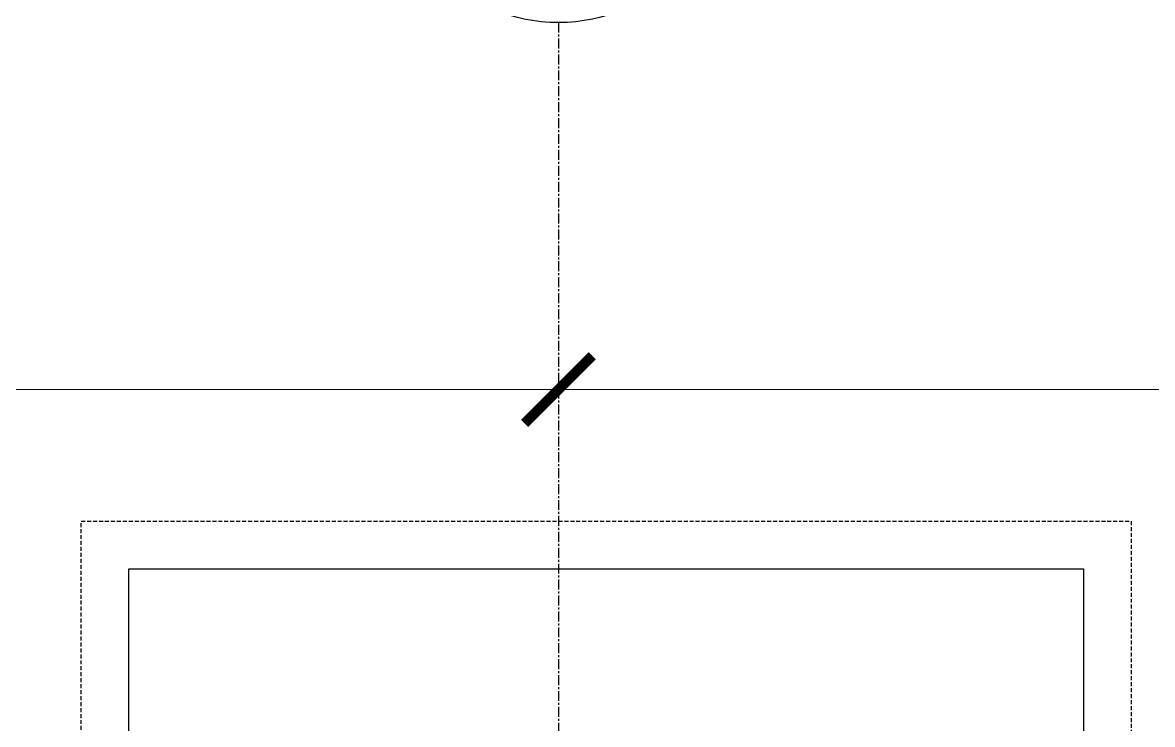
# Model space of a CAD drawing. Header units: inches. Extents: x 99023 to 109265, y 17199 to 18675.
# Drawn here: x 103282.2 to 103353.2, y 18430.2 to 18474.3 of the extents above; entities that cross this region are included whole.
import ezdxf

# ---------------------------------------------------------------- set-up
doc = ezdxf.new("R2010")
doc.units = ezdxf.units.IN
doc.linetypes.add('CENTER', pattern=[2, 1.25, -0.25, 0.25, -0.25])
doc.linetypes.add('HIDDEN', pattern=[0.375, 0.25, -0.125])
doc.layers.get('0').update_dxf_attribs({"color": 255})
doc.layers.add('DIM', color=250, linetype='Continuous', lineweight=15)
for name, color, linetype in [('FOOT', 4, 'Continuous'), ('FRN', 8, 'Continuous'), ('HATCH', 8, 'Continuous'), ('PLAN', 1, 'Continuous')]:
    doc.layers.add(name, color=color, linetype=linetype)
doc.styles.add('ROMANS', font='romans.shx', dxfattribs={"width": 0.75})
doc.dimstyles.new('JCK', dxfattribs={"dimscale": 4.25, "dimtxt": 3.25, "dimasz": 1.5, "dimexe": 1, "dimexo": 1, "dimgap": 0.5, "dimtad": 1, "dimdec": 1, "dimzin": 0, "dimdsep": 46, "dimlunit": 4, "dimtxsty": 'ROMANS', "dimblk": 'ARCHTICK', "dimcen": 0.09, "dimdle": 1, "dimclrd": 5, "dimclre": 5, "dimclrt": 6, "dimadec": 0, "dimazin": 0, "dimtfac": 1, "dimtdec": 1, "dimtix": 1, "dimtmove": 2, "dimatfit": 0, "dimfxl": 1, "dimfrac": 1, "dimtolj": 1, "dimtzin": 0, "dimlwd": -1, "dimlwe": -1, "dimarcsym": 0})

# ---------------------------------------------------------------- blocks, each defined once
blk = doc.blocks.new('_ArchTick')
at = {"color": 0, "linetype": 'ByBlock', "const_width": 0.15}
blk.add_lwpolyline([(-0.5, -0.5), (0.5, 0.5)], dxfattribs=at)
blk = doc.blocks.new('*D87')
at = {"layer": 'Defpoints', "color": 0, "linetype": 'ByBlock', "lineweight": -2, "transparency": 16777216}
for p in [(103315.844, 18451.201), (103315.844, 18451.201), (103210.844, 18449.382)]:
    blk.add_point(p, dxfattribs=at)
at = {"layer": 'DIM', "color": 5, "linetype": 'ByBlock', "transparency": 16777216}
for p, q in [((103210.844, 18451.507), (103210.844, 18453.326)), ((103208.719, 18451.201), (103317.969, 18451.201))]:
    blk.add_line(p, q, dxfattribs=at)
at = {"layer": 'DIM', "color": 5, "linetype": 'ByBlock', "transparency": 16777216, "xscale": 4.25, "yscale": 4.25, "zscale": 4.25, "rotation": 180}
blk.add_blockref('_ArchTick', (103210.844, 18451.201), dxfattribs=at)
at = {"layer": 'DIM', "color": 5, "linetype": 'ByBlock', "transparency": 16777216, "xscale": 4.25, "yscale": 4.25, "zscale": 4.25}
blk.add_blockref('_ArchTick', (103315.844, 18451.201), dxfattribs=at)
at = {"layer": 'DIM', "color": 6, "linetype": 'ByBlock', "transparency": 16777216, "insert": (103263.344, 18459.018), "char_height": 9.5625, "attachment_point": 5, "style": 'ROMANS'}
blk.add_mtext('\\A1;8\'-9"', dxfattribs=at)
blk = doc.blocks.new('*D88')
at = {"layer": 'Defpoints', "color": 0, "linetype": 'ByBlock', "lineweight": -2, "transparency": 16777216}
for p in [(103315.844, 18451.201), (103399.844, 18451.201), (103399.844, 18451.201)]:
    blk.add_point(p, dxfattribs=at)
at = {"layer": 'DIM', "color": 5, "linetype": 'ByBlock', "transparency": 16777216}
blk.add_line((103313.719, 18451.201), (103401.969, 18451.201), dxfattribs=at)
at = {"layer": 'DIM', "color": 5, "linetype": 'ByBlock', "transparency": 16777216, "xscale": 4.25, "yscale": 4.25, "zscale": 4.25, "rotation": 180}
blk.add_blockref('_ArchTick', (103315.844, 18451.201), dxfattribs=at)
at = {"layer": 'DIM', "color": 5, "linetype": 'ByBlock', "transparency": 16777216, "xscale": 4.25, "yscale": 4.25, "zscale": 4.25}
blk.add_blockref('_ArchTick', (103399.844, 18451.201), dxfattribs=at)
at = {"layer": 'DIM', "color": 6, "linetype": 'ByBlock', "transparency": 16777216, "insert": (103357.844, 18459.018), "char_height": 9.5625, "attachment_point": 5, "style": 'ROMANS'}
blk.add_mtext("\\A1;7'", dxfattribs=at)
blk = doc.blocks.new('RTHTRHTRJ')
at = {"layer": 'FOOT', "ltscale": 2}
blk.add_lwpolyline([(103288.844, 18439.939), (103348.844, 18439.939), (103348.844, 18379.939), (103288.844, 18379.939)], close=True, dxfattribs=at)
at = {"layer": 'FRN', "color": 8}
blk.add_circle((103315.844, 18484.902), 10.641, dxfattribs=at)
at = {"layer": 'HATCH', "linetype": 'HIDDEN'}
blk.add_lwpolyline([(103285.844, 18442.939), (103351.844, 18442.939), (103351.844, 18376.939), (103285.844, 18376.939)], close=True, dxfattribs=at)
at = {"layer": 'PLAN', "color": 8, "linetype": 'CENTER', "ltscale": 0.5}
blk.add_line((103315.844, 18474.261), (103315.844, 17734.899), dxfattribs=at)
at = {"layer": 'DIM', "linetype": 'ByBlock'}
for base, p1, p2, picture, middle in [((103315.844, 18451.201), (103210.844, 18449.382), (103315.844, 18451.201), '*D87', (103263.344, 18459.018)), ((103399.844, 18451.201), (103315.844, 18451.201), (103399.844, 18451.201), '*D88', (103357.844, 18459.018))]:
    dim = blk.add_linear_dim(base=base, p1=p1, p2=p2, dimstyle='JCK', override={"dimtxt": 2.25, "dimasz": 1, "dimexe": 0.5, "dimexo": 0.5, "dimdle": 0.5}, dxfattribs=at)
    dim.commit()
    dim.dimension.update_dxf_attribs({"geometry": picture, "text_midpoint": middle})

msp = doc.modelspace()

# ---------------------------------------------------------------- block references
at = {"color": 18, "lineweight": -2, "true_color": 0x000000}
msp.add_blockref('RTHTRHTRJ', (0, 0), dxfattribs=at)

doc.saveas('drawing.dxf')
